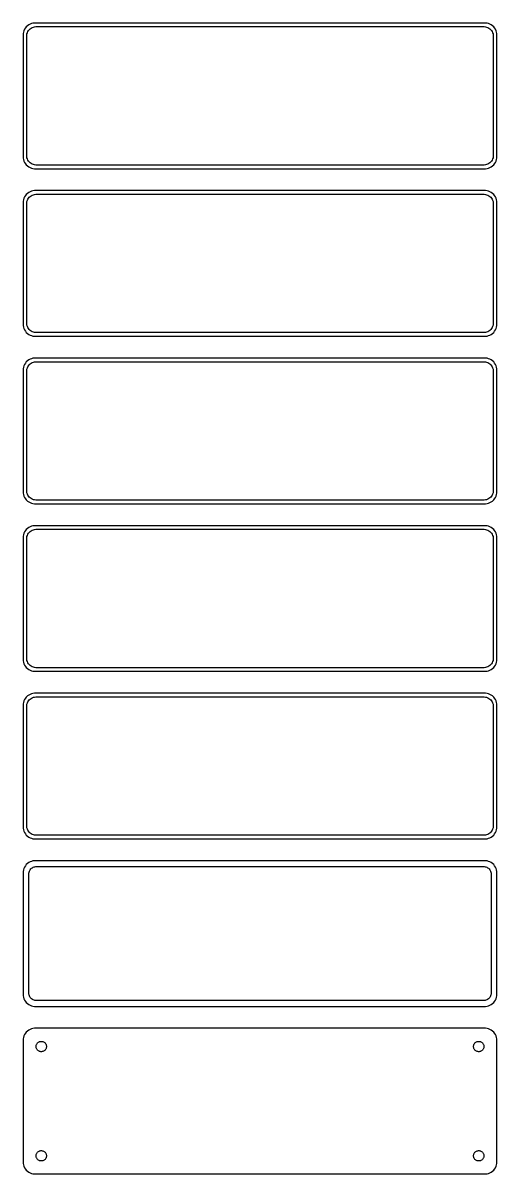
# Model space of a CAD drawing. Header units: metres. Extents: x -98 to 98, y 1005 to 2031.
# Drawn here: x -97.5 to 97.5, y 1005 to 1479 of the extents above; entities that cross this region are included whole.
import ezdxf

# ---------------------------------------------------------------- set-up
doc = ezdxf.new("R2010")
doc.units = ezdxf.units.M

msp = doc.modelspace()

# ---------------------------------------------------------------- linework, layer by layer
for p, q in [((-93.4369, 1478.91), (-94.0451, 1478.76)), ((-92.8139, 1478.99), (-93.4369, 1478.91)), ((92.8139, 1478.99), (-92.8139, 1478.99)), ((93.4369, 1478.91), (92.8139, 1478.99)), ((94.0451, 1478.76), (93.4369, 1478.91)), ((-97.4606, 1474.63), (-97.5, 1474)), ((-97.3429, 1475.24), (-97.4606, 1474.63)), ((-97.1489, 1475.84), (-97.3429, 1475.24)), ((-96.8815, 1476.41), (-97.1489, 1475.84)), ((-96.5451, 1476.94), (-96.8815, 1476.41)), ((-96.1448, 1477.42), (-96.5451, 1476.94)), ((-95.6871, 1477.85), (-96.1448, 1477.42)), ((-95.9685, 1474), (-95.8743, 1474.49)), ((-95.8743, 1474.49), (-95.7191, 1474.97)), ((-95.7191, 1474.97), (-95.5052, 1475.43)), ((-95.1791, 1478.22), (-95.6871, 1477.85)), ((-95.5052, 1475.43), (-95.2361, 1475.85)), ((-95.2361, 1475.85), (-94.9159, 1476.24)), ((-94.6289, 1478.52), (-95.1791, 1478.22)), ((-94.9159, 1476.24), (-94.5497, 1476.58)), ((-94.0451, 1478.76), (-94.6289, 1478.52)), ((-94.5497, 1476.58), (-94.1433, 1476.88)), ((-94.1433, 1476.88), (-93.7031, 1477.12)), ((-93.7031, 1477.12), (-93.2361, 1477.3)), ((-93.2361, 1477.3), (-92.7495, 1477.43)), ((-92.7495, 1477.43), (-92.2512, 1477.49)), ((-92.2512, 1477.49), (92.2512, 1477.49)), ((92.2512, 1477.49), (92.7495, 1477.43)), ((92.7495, 1477.43), (93.2361, 1477.3)), ((93.2361, 1477.3), (93.7031, 1477.12)), ((93.7031, 1477.12), (94.1433, 1476.88)), ((94.6289, 1478.52), (94.0451, 1478.76)), ((94.1433, 1476.88), (94.5497, 1476.58)), ((94.5497, 1476.58), (94.9159, 1476.24)), ((95.1791, 1478.22), (94.6289, 1478.52)), ((94.9159, 1476.24), (95.2361, 1475.85)), ((95.6871, 1477.85), (95.1791, 1478.22)), ((95.2361, 1475.85), (95.5052, 1475.43)), ((95.5052, 1475.43), (95.7191, 1474.97)), ((96.1448, 1477.42), (95.6871, 1477.85)), ((95.7191, 1474.97), (95.8743, 1474.49)), ((95.8743, 1474.49), (95.9685, 1474)), ((96.5451, 1476.94), (96.1448, 1477.42)), ((96.8815, 1476.41), (96.5451, 1476.94)), ((97.1489, 1475.84), (96.8815, 1476.41)), ((97.3429, 1475.24), (97.1489, 1475.84)), ((97.4606, 1474.63), (97.3429, 1475.24)), ((97.5, 1474), (97.4606, 1474.63)), ((-97.5, 1474), (-97.5, 1424)), ((-96, 1473.5), (-95.9685, 1474)), ((-96, 1424.5), (-96, 1473.5)), ((95.9685, 1474), (96, 1473.5)), ((96, 1473.5), (96, 1424.5)), ((97.5, 1424), (97.5, 1474)), ((-97.5, 1424), (-97.4606, 1423.37)), ((-97.4606, 1423.37), (-97.3429, 1422.76)), ((-97.3429, 1422.76), (-97.1489, 1422.16)), ((-97.1489, 1422.16), (-96.8815, 1421.59)), ((-95.9685, 1424), (-96, 1424.5)), ((-95.8743, 1423.51), (-95.9685, 1424)), ((-95.7191, 1423.03), (-95.8743, 1423.51)), ((-95.5052, 1422.57), (-95.7191, 1423.03)), ((-95.2361, 1422.15), (-95.5052, 1422.57)), ((-94.9159, 1421.76), (-95.2361, 1422.15)), ((95.2361, 1422.15), (94.9159, 1421.76)), ((95.5052, 1422.57), (95.2361, 1422.15)), ((95.7191, 1423.03), (95.5052, 1422.57)), ((95.8743, 1423.51), (95.7191, 1423.03)), ((95.9685, 1424), (95.8743, 1423.51)), ((96, 1424.5), (95.9685, 1424)), ((96.8815, 1421.59), (97.1489, 1422.16)), ((97.1489, 1422.16), (97.3429, 1422.76)), ((97.3429, 1422.76), (97.4606, 1423.37)), ((97.4606, 1423.37), (97.5, 1424)), ((-96.8815, 1421.59), (-96.5451, 1421.06)), ((-96.5451, 1421.06), (-96.1448, 1420.58)), ((-96.1448, 1420.58), (-95.6871, 1420.15)), ((-95.6871, 1420.15), (-95.1791, 1419.78)), ((-95.1791, 1419.78), (-94.6289, 1419.48)), ((-94.5497, 1421.42), (-94.9159, 1421.76)), ((-94.6289, 1419.48), (-94.0451, 1419.24)), ((-94.1433, 1421.12), (-94.5497, 1421.42)), ((-93.7031, 1420.88), (-94.1433, 1421.12)), ((-94.0451, 1419.24), (-93.4369, 1419.09)), ((-93.2361, 1420.7), (-93.7031, 1420.88)), ((-93.4369, 1419.09), (-92.8139, 1419.01)), ((-92.7495, 1420.57), (-93.2361, 1420.7)), ((-92.8139, 1419.01), (92.8139, 1419.01)), ((-92.2512, 1420.51), (-92.7495, 1420.57)), ((92.2512, 1420.51), (-92.2512, 1420.51)), ((92.7495, 1420.57), (92.2512, 1420.51)), ((93.2361, 1420.7), (92.7495, 1420.57)), ((92.8139, 1419.01), (93.4369, 1419.09)), ((93.7031, 1420.88), (93.2361, 1420.7)), ((93.4369, 1419.09), (94.0451, 1419.24)), ((94.1433, 1421.12), (93.7031, 1420.88)), ((94.0451, 1419.24), (94.6289, 1419.48)), ((94.5497, 1421.42), (94.1433, 1421.12)), ((94.9159, 1421.76), (94.5497, 1421.42)), ((94.6289, 1419.48), (95.1791, 1419.78)), ((95.1791, 1419.78), (95.6871, 1420.15)), ((95.6871, 1420.15), (96.1448, 1420.58)), ((96.1448, 1420.58), (96.5451, 1421.06)), ((96.5451, 1421.06), (96.8815, 1421.59)), ((-96.5451, 1407.94), (-96.8815, 1407.41)), ((-96.1448, 1408.42), (-96.5451, 1407.94)), ((-95.6871, 1408.85), (-96.1448, 1408.42)), ((-95.1791, 1409.22), (-95.6871, 1408.85)), ((-94.6289, 1409.52), (-95.1791, 1409.22)), ((-94.0451, 1409.76), (-94.6289, 1409.52)), ((-94.5497, 1407.58), (-94.1433, 1407.88)), ((-94.1433, 1407.88), (-93.7031, 1408.12)), ((-93.4369, 1409.91), (-94.0451, 1409.76)), ((-93.7031, 1408.12), (-93.2361, 1408.3)), ((-92.8139, 1409.99), (-93.4369, 1409.91)), ((-93.2361, 1408.3), (-92.7495, 1408.43)), ((92.8139, 1409.99), (-92.8139, 1409.99)), ((-92.7495, 1408.43), (-92.2512, 1408.49)), ((-92.2512, 1408.49), (92.2512, 1408.49)), ((92.2512, 1408.49), (92.7495, 1408.43)), ((92.7495, 1408.43), (93.2361, 1408.3)), ((93.4369, 1409.91), (92.8139, 1409.99)), ((93.2361, 1408.3), (93.7031, 1408.12)), ((94.0451, 1409.76), (93.4369, 1409.91)), ((93.7031, 1408.12), (94.1433, 1407.88)), ((94.6289, 1409.52), (94.0451, 1409.76)), ((94.1433, 1407.88), (94.5497, 1407.58)), ((95.1791, 1409.22), (94.6289, 1409.52)), ((95.6871, 1408.85), (95.1791, 1409.22)), ((96.1448, 1408.42), (95.6871, 1408.85)), ((96.5451, 1407.94), (96.1448, 1408.42)), ((96.8815, 1407.41), (96.5451, 1407.94)), ((-97.4606, 1405.63), (-97.5, 1405)), ((-97.5, 1405), (-97.5, 1355)), ((-97.3429, 1406.24), (-97.4606, 1405.63)), ((-97.1489, 1406.84), (-97.3429, 1406.24)), ((-96.8815, 1407.41), (-97.1489, 1406.84)), ((-96, 1404.5), (-95.9685, 1405)), ((-96, 1355.5), (-96, 1404.5)), ((-95.9685, 1405), (-95.8743, 1405.49)), ((-95.8743, 1405.49), (-95.7191, 1405.97)), ((-95.7191, 1405.97), (-95.5052, 1406.43)), ((-95.5052, 1406.43), (-95.2361, 1406.85)), ((-95.2361, 1406.85), (-94.9159, 1407.24)), ((-94.9159, 1407.24), (-94.5497, 1407.58)), ((94.5497, 1407.58), (94.9159, 1407.24)), ((94.9159, 1407.24), (95.2361, 1406.85)), ((95.2361, 1406.85), (95.5052, 1406.43)), ((95.5052, 1406.43), (95.7191, 1405.97)), ((95.7191, 1405.97), (95.8743, 1405.49)), ((95.8743, 1405.49), (95.9685, 1405)), ((95.9685, 1405), (96, 1404.5)), ((96, 1404.5), (96, 1355.5)), ((97.1489, 1406.84), (96.8815, 1407.41)), ((97.3429, 1406.24), (97.1489, 1406.84)), ((97.4606, 1405.63), (97.3429, 1406.24)), ((97.5, 1405), (97.4606, 1405.63)), ((97.5, 1355), (97.5, 1405)), ((-97.5, 1355), (-97.4606, 1354.37)), ((-97.4606, 1354.37), (-97.3429, 1353.76)), ((-97.3429, 1353.76), (-97.1489, 1353.16)), ((-97.1489, 1353.16), (-96.8815, 1352.59)), ((-96.8815, 1352.59), (-96.5451, 1352.06)), ((-96.5451, 1352.06), (-96.1448, 1351.58)), ((-96.1448, 1351.58), (-95.6871, 1351.15)), ((-95.9685, 1355), (-96, 1355.5)), ((-95.8743, 1354.51), (-95.9685, 1355)), ((-95.7191, 1354.03), (-95.8743, 1354.51)), ((-95.5052, 1353.57), (-95.7191, 1354.03)), ((-95.6871, 1351.15), (-95.1791, 1350.78)), ((-95.2361, 1353.15), (-95.5052, 1353.57)), ((-94.9159, 1352.76), (-95.2361, 1353.15)), ((-94.5497, 1352.42), (-94.9159, 1352.76)), ((-94.1433, 1352.12), (-94.5497, 1352.42)), ((-93.7031, 1351.88), (-94.1433, 1352.12)), ((-93.2361, 1351.7), (-93.7031, 1351.88)), ((-92.7495, 1351.57), (-93.2361, 1351.7)), ((-92.2512, 1351.51), (-92.7495, 1351.57)), ((92.2512, 1351.51), (-92.2512, 1351.51)), ((92.7495, 1351.57), (92.2512, 1351.51)), ((93.2361, 1351.7), (92.7495, 1351.57)), ((93.7031, 1351.88), (93.2361, 1351.7)), ((94.1433, 1352.12), (93.7031, 1351.88)), ((94.5497, 1352.42), (94.1433, 1352.12)), ((94.9159, 1352.76), (94.5497, 1352.42)), ((95.2361, 1353.15), (94.9159, 1352.76)), ((95.1791, 1350.78), (95.6871, 1351.15)), ((95.5052, 1353.57), (95.2361, 1353.15)), ((95.7191, 1354.03), (95.5052, 1353.57)), ((95.6871, 1351.15), (96.1448, 1351.58)), ((95.8743, 1354.51), (95.7191, 1354.03)), ((95.9685, 1355), (95.8743, 1354.51)), ((96, 1355.5), (95.9685, 1355)), ((96.1448, 1351.58), (96.5451, 1352.06)), ((96.5451, 1352.06), (96.8815, 1352.59)), ((96.8815, 1352.59), (97.1489, 1353.16)), ((97.1489, 1353.16), (97.3429, 1353.76)), ((97.3429, 1353.76), (97.4606, 1354.37)), ((97.4606, 1354.37), (97.5, 1355)), ((-95.1791, 1350.78), (-94.6289, 1350.48)), ((-94.6289, 1350.48), (-94.0451, 1350.24)), ((-94.0451, 1350.24), (-93.4369, 1350.09)), ((-93.4369, 1350.09), (-92.8139, 1350.01)), ((-92.8139, 1350.01), (92.8139, 1350.01)), ((92.8139, 1350.01), (93.4369, 1350.09)), ((93.4369, 1350.09), (94.0451, 1350.24)), ((94.0451, 1350.24), (94.6289, 1350.48)), ((94.6289, 1350.48), (95.1791, 1350.78)), ((-97.4606, 1336.63), (-97.5, 1336)), ((-97.3429, 1337.24), (-97.4606, 1336.63)), ((-97.1489, 1337.84), (-97.3429, 1337.24)), ((-96.8815, 1338.41), (-97.1489, 1337.84)), ((-96.5451, 1338.94), (-96.8815, 1338.41)), ((-96.1448, 1339.42), (-96.5451, 1338.94)), ((-95.6871, 1339.85), (-96.1448, 1339.42)), ((-95.8743, 1336.49), (-95.7191, 1336.97)), ((-95.7191, 1336.97), (-95.5052, 1337.43)), ((-95.1791, 1340.22), (-95.6871, 1339.85)), ((-95.5052, 1337.43), (-95.2361, 1337.85)), ((-95.2361, 1337.85), (-94.9159, 1338.24)), ((-94.6289, 1340.52), (-95.1791, 1340.22)), ((-94.9159, 1338.24), (-94.5497, 1338.58)), ((-94.0451, 1340.76), (-94.6289, 1340.52)), ((-94.5497, 1338.58), (-94.1433, 1338.88)), ((-94.1433, 1338.88), (-93.7031, 1339.12)), ((-93.4369, 1340.91), (-94.0451, 1340.76)), ((-93.7031, 1339.12), (-93.2361, 1339.3)), ((-92.8139, 1340.99), (-93.4369, 1340.91)), ((-93.2361, 1339.3), (-92.7495, 1339.43)), ((92.8139, 1340.99), (-92.8139, 1340.99)), ((-92.7495, 1339.43), (-92.2512, 1339.49)), ((-92.2512, 1339.49), (92.2512, 1339.49)), ((92.2512, 1339.49), (92.7495, 1339.43)), ((92.7495, 1339.43), (93.2361, 1339.3)), ((93.4369, 1340.91), (92.8139, 1340.99)), ((93.2361, 1339.3), (93.7031, 1339.12)), ((94.0451, 1340.76), (93.4369, 1340.91)), ((93.7031, 1339.12), (94.1433, 1338.88)), ((94.6289, 1340.52), (94.0451, 1340.76)), ((94.1433, 1338.88), (94.5497, 1338.58)), ((94.5497, 1338.58), (94.9159, 1338.24)), ((95.1791, 1340.22), (94.6289, 1340.52)), ((94.9159, 1338.24), (95.2361, 1337.85)), ((95.6871, 1339.85), (95.1791, 1340.22)), ((95.2361, 1337.85), (95.5052, 1337.43)), ((95.5052, 1337.43), (95.7191, 1336.97)), ((96.1448, 1339.42), (95.6871, 1339.85)), ((95.7191, 1336.97), (95.8743, 1336.49)), ((96.5451, 1338.94), (96.1448, 1339.42)), ((96.8815, 1338.41), (96.5451, 1338.94)), ((97.1489, 1337.84), (96.8815, 1338.41)), ((97.3429, 1337.24), (97.1489, 1337.84)), ((97.4606, 1336.63), (97.3429, 1337.24)), ((97.5, 1336), (97.4606, 1336.63)), ((-97.5, 1336), (-97.5, 1286)), ((-96, 1335.5), (-95.9685, 1336)), ((-96, 1286.5), (-96, 1335.5)), ((-95.9685, 1336), (-95.8743, 1336.49)), ((95.8743, 1336.49), (95.9685, 1336)), ((95.9685, 1336), (96, 1335.5)), ((96, 1335.5), (96, 1286.5)), ((97.5, 1286), (97.5, 1336)), ((-97.5, 1286), (-97.4606, 1285.37)), ((-97.4606, 1285.37), (-97.3429, 1284.76)), ((-97.3429, 1284.76), (-97.1489, 1284.16)), ((-95.9685, 1286), (-96, 1286.5)), ((-95.8743, 1285.51), (-95.9685, 1286)), ((-95.7191, 1285.03), (-95.8743, 1285.51)), ((-95.5052, 1284.57), (-95.7191, 1285.03)), ((-95.2361, 1284.15), (-95.5052, 1284.57)), ((95.5052, 1284.57), (95.2361, 1284.15)), ((95.7191, 1285.03), (95.5052, 1284.57)), ((95.8743, 1285.51), (95.7191, 1285.03)), ((95.9685, 1286), (95.8743, 1285.51)), ((96, 1286.5), (95.9685, 1286)), ((97.1489, 1284.16), (97.3429, 1284.76)), ((97.3429, 1284.76), (97.4606, 1285.37)), ((97.4606, 1285.37), (97.5, 1286)), ((-97.1489, 1284.16), (-96.8815, 1283.59)), ((-96.8815, 1283.59), (-96.5451, 1283.06)), ((-96.5451, 1283.06), (-96.1448, 1282.58)), ((-96.1448, 1282.58), (-95.6871, 1282.15)), ((-95.6871, 1282.15), (-95.1791, 1281.78)), ((-94.9159, 1283.76), (-95.2361, 1284.15)), ((-95.1791, 1281.78), (-94.6289, 1281.48)), ((-94.5497, 1283.42), (-94.9159, 1283.76)), ((-94.6289, 1281.48), (-94.0451, 1281.24)), ((-94.1433, 1283.12), (-94.5497, 1283.42)), ((-93.7031, 1282.88), (-94.1433, 1283.12)), ((-94.0451, 1281.24), (-93.4369, 1281.09)), ((-93.2361, 1282.7), (-93.7031, 1282.88)), ((-93.4369, 1281.09), (-92.8139, 1281.01)), ((-92.7495, 1282.57), (-93.2361, 1282.7)), ((-92.8139, 1281.01), (92.8139, 1281.01)), ((-92.2512, 1282.51), (-92.7495, 1282.57)), ((92.2512, 1282.51), (-92.2512, 1282.51)), ((92.7495, 1282.57), (92.2512, 1282.51)), ((93.2361, 1282.7), (92.7495, 1282.57)), ((92.8139, 1281.01), (93.4369, 1281.09)), ((93.7031, 1282.88), (93.2361, 1282.7)), ((93.4369, 1281.09), (94.0451, 1281.24)), ((94.1433, 1283.12), (93.7031, 1282.88)), ((94.0451, 1281.24), (94.6289, 1281.48)), ((94.5497, 1283.42), (94.1433, 1283.12)), ((94.9159, 1283.76), (94.5497, 1283.42)), ((94.6289, 1281.48), (95.1791, 1281.78)), ((95.2361, 1284.15), (94.9159, 1283.76)), ((95.1791, 1281.78), (95.6871, 1282.15)), ((95.6871, 1282.15), (96.1448, 1282.58)), ((96.1448, 1282.58), (96.5451, 1283.06)), ((96.5451, 1283.06), (96.8815, 1283.59)), ((96.8815, 1283.59), (97.1489, 1284.16)), ((-96.1448, 1270.42), (-96.5451, 1269.94)), ((-95.6871, 1270.85), (-96.1448, 1270.42)), ((-95.1791, 1271.22), (-95.6871, 1270.85)), ((-94.6289, 1271.52), (-95.1791, 1271.22)), ((-94.0451, 1271.76), (-94.6289, 1271.52)), ((-93.4369, 1271.91), (-94.0451, 1271.76)), ((-93.7031, 1270.12), (-93.2361, 1270.3)), ((-92.8139, 1271.99), (-93.4369, 1271.91)), ((-93.2361, 1270.3), (-92.7495, 1270.43)), ((92.8139, 1271.99), (-92.8139, 1271.99)), ((-92.7495, 1270.43), (-92.2512, 1270.49)), ((-92.2512, 1270.49), (92.2512, 1270.49)), ((92.2512, 1270.49), (92.7495, 1270.43)), ((92.7495, 1270.43), (93.2361, 1270.3)), ((93.4369, 1271.91), (92.8139, 1271.99)), ((93.2361, 1270.3), (93.7031, 1270.12)), ((94.0451, 1271.76), (93.4369, 1271.91)), ((94.6289, 1271.52), (94.0451, 1271.76)), ((95.1791, 1271.22), (94.6289, 1271.52)), ((95.6871, 1270.85), (95.1791, 1271.22)), ((96.1448, 1270.42), (95.6871, 1270.85)), ((96.5451, 1269.94), (96.1448, 1270.42)), ((-97.4606, 1267.63), (-97.5, 1267)), ((-97.5, 1267), (-97.5, 1217)), ((-97.3429, 1268.24), (-97.4606, 1267.63)), ((-97.1489, 1268.84), (-97.3429, 1268.24)), ((-96.8815, 1269.41), (-97.1489, 1268.84)), ((-96.5451, 1269.94), (-96.8815, 1269.41)), ((-96, 1266.5), (-95.9685, 1267)), ((-96, 1217.5), (-96, 1266.5)), ((-95.9685, 1267), (-95.8743, 1267.49)), ((-95.8743, 1267.49), (-95.7191, 1267.97)), ((-95.7191, 1267.97), (-95.5052, 1268.43)), ((-95.5052, 1268.43), (-95.2361, 1268.85)), ((-95.2361, 1268.85), (-94.9159, 1269.24)), ((-94.9159, 1269.24), (-94.5497, 1269.58)), ((-94.5497, 1269.58), (-94.1433, 1269.88)), ((-94.1433, 1269.88), (-93.7031, 1270.12)), ((93.7031, 1270.12), (94.1433, 1269.88)), ((94.1433, 1269.88), (94.5497, 1269.58)), ((94.5497, 1269.58), (94.9159, 1269.24)), ((94.9159, 1269.24), (95.2361, 1268.85)), ((95.2361, 1268.85), (95.5052, 1268.43)), ((95.5052, 1268.43), (95.7191, 1267.97)), ((95.7191, 1267.97), (95.8743, 1267.49)), ((95.8743, 1267.49), (95.9685, 1267)), ((95.9685, 1267), (96, 1266.5)), ((96, 1266.5), (96, 1217.5)), ((96.8815, 1269.41), (96.5451, 1269.94)), ((97.1489, 1268.84), (96.8815, 1269.41)), ((97.3429, 1268.24), (97.1489, 1268.84)), ((97.4606, 1267.63), (97.3429, 1268.24)), ((97.5, 1267), (97.4606, 1267.63)), ((97.5, 1217), (97.5, 1267)), ((-97.5, 1217), (-97.4606, 1216.37)), ((-97.4606, 1216.37), (-97.3429, 1215.76)), ((-97.3429, 1215.76), (-97.1489, 1215.16)), ((-97.1489, 1215.16), (-96.8815, 1214.59)), ((-96.8815, 1214.59), (-96.5451, 1214.06)), ((-96.5451, 1214.06), (-96.1448, 1213.58)), ((-96.1448, 1213.58), (-95.6871, 1213.15)), ((-95.9685, 1217), (-96, 1217.5)), ((-95.8743, 1216.51), (-95.9685, 1217)), ((-95.7191, 1216.03), (-95.8743, 1216.51)), ((-95.5052, 1215.57), (-95.7191, 1216.03)), ((-95.2361, 1215.15), (-95.5052, 1215.57)), ((-94.9159, 1214.76), (-95.2361, 1215.15)), ((-94.5497, 1214.42), (-94.9159, 1214.76)), ((-94.1433, 1214.12), (-94.5497, 1214.42)), ((-93.7031, 1213.88), (-94.1433, 1214.12)), ((-93.2361, 1213.7), (-93.7031, 1213.88)), ((-92.7495, 1213.57), (-93.2361, 1213.7)), ((-92.2512, 1213.51), (-92.7495, 1213.57)), ((92.2512, 1213.51), (-92.2512, 1213.51)), ((92.7495, 1213.57), (92.2512, 1213.51)), ((93.2361, 1213.7), (92.7495, 1213.57)), ((93.7031, 1213.88), (93.2361, 1213.7)), ((94.1433, 1214.12), (93.7031, 1213.88)), ((94.5497, 1214.42), (94.1433, 1214.12)), ((94.9159, 1214.76), (94.5497, 1214.42)), ((95.2361, 1215.15), (94.9159, 1214.76)), ((95.5052, 1215.57), (95.2361, 1215.15)), ((95.7191, 1216.03), (95.5052, 1215.57)), ((95.6871, 1213.15), (96.1448, 1213.58)), ((95.8743, 1216.51), (95.7191, 1216.03)), ((95.9685, 1217), (95.8743, 1216.51)), ((96, 1217.5), (95.9685, 1217)), ((96.1448, 1213.58), (96.5451, 1214.06)), ((96.5451, 1214.06), (96.8815, 1214.59)), ((96.8815, 1214.59), (97.1489, 1215.16)), ((97.1489, 1215.16), (97.3429, 1215.76)), ((97.3429, 1215.76), (97.4606, 1216.37)), ((97.4606, 1216.37), (97.5, 1217)), ((-95.6871, 1213.15), (-95.1791, 1212.78)), ((-95.1791, 1212.78), (-94.6289, 1212.48)), ((-94.6289, 1212.48), (-94.0451, 1212.24)), ((-94.0451, 1212.24), (-93.4369, 1212.09)), ((-93.4369, 1212.09), (-92.8139, 1212.01)), ((-92.8139, 1212.01), (92.8139, 1212.01)), ((92.8139, 1212.01), (93.4369, 1212.09)), ((93.4369, 1212.09), (94.0451, 1212.24)), ((94.0451, 1212.24), (94.6289, 1212.48)), ((94.6289, 1212.48), (95.1791, 1212.78)), ((95.1791, 1212.78), (95.6871, 1213.15)), ((-97.3429, 1199.24), (-97.4606, 1198.63)), ((-97.1489, 1199.84), (-97.3429, 1199.24)), ((-96.8815, 1200.41), (-97.1489, 1199.84)), ((-96.5451, 1200.94), (-96.8815, 1200.41)), ((-96.1448, 1201.42), (-96.5451, 1200.94)), ((-95.6871, 1201.85), (-96.1448, 1201.42)), ((-95.7191, 1198.97), (-95.5052, 1199.43)), ((-95.1791, 1202.22), (-95.6871, 1201.85)), ((-95.5052, 1199.43), (-95.2361, 1199.85)), ((-95.2361, 1199.85), (-94.9159, 1200.24)), ((-94.6289, 1202.52), (-95.1791, 1202.22)), ((-94.9159, 1200.24), (-94.5497, 1200.58)), ((-94.0451, 1202.76), (-94.6289, 1202.52)), ((-94.5497, 1200.58), (-94.1433, 1200.88)), ((-94.1433, 1200.88), (-93.7031, 1201.12)), ((-93.4369, 1202.91), (-94.0451, 1202.76)), ((-93.7031, 1201.12), (-93.2361, 1201.3)), ((-92.8139, 1202.99), (-93.4369, 1202.91)), ((-93.2361, 1201.3), (-92.7495, 1201.43)), ((92.8139, 1202.99), (-92.8139, 1202.99)), ((-92.7495, 1201.43), (-92.2512, 1201.49)), ((-92.2512, 1201.49), (92.2512, 1201.49)), ((92.2512, 1201.49), (92.7495, 1201.43)), ((92.7495, 1201.43), (93.2361, 1201.3)), ((93.4369, 1202.91), (92.8139, 1202.99)), ((93.2361, 1201.3), (93.7031, 1201.12)), ((94.0451, 1202.76), (93.4369, 1202.91)), ((93.7031, 1201.12), (94.1433, 1200.88)), ((94.6289, 1202.52), (94.0451, 1202.76)), ((94.1433, 1200.88), (94.5497, 1200.58)), ((94.5497, 1200.58), (94.9159, 1200.24)), ((95.1791, 1202.22), (94.6289, 1202.52)), ((94.9159, 1200.24), (95.2361, 1199.85)), ((95.6871, 1201.85), (95.1791, 1202.22)), ((95.2361, 1199.85), (95.5052, 1199.43)), ((95.5052, 1199.43), (95.7191, 1198.97)), ((96.1448, 1201.42), (95.6871, 1201.85)), ((96.5451, 1200.94), (96.1448, 1201.42)), ((96.8815, 1200.41), (96.5451, 1200.94)), ((97.1489, 1199.84), (96.8815, 1200.41)), ((97.3429, 1199.24), (97.1489, 1199.84)), ((97.4606, 1198.63), (97.3429, 1199.24)), ((-97.4606, 1198.63), (-97.5, 1198)), ((-97.5, 1198), (-97.5, 1148)), ((-96, 1197.5), (-95.9685, 1198)), ((-96, 1148.5), (-96, 1197.5)), ((-95.9685, 1198), (-95.8743, 1198.49)), ((-95.8743, 1198.49), (-95.7191, 1198.97)), ((95.7191, 1198.97), (95.8743, 1198.49)), ((95.8743, 1198.49), (95.9685, 1198)), ((95.9685, 1198), (96, 1197.5)), ((96, 1197.5), (96, 1148.5)), ((97.5, 1198), (97.4606, 1198.63)), ((97.5, 1148), (97.5, 1198)), ((-97.5, 1148), (-97.4606, 1147.37)), ((-97.4606, 1147.37), (-97.3429, 1146.76)), ((-95.9685, 1148), (-96, 1148.5)), ((-95.8743, 1147.51), (-95.9685, 1148)), ((-95.7191, 1147.03), (-95.8743, 1147.51)), ((95.8743, 1147.51), (95.7191, 1147.03)), ((95.9685, 1148), (95.8743, 1147.51)), ((96, 1148.5), (95.9685, 1148)), ((97.3429, 1146.76), (97.4606, 1147.37)), ((97.4606, 1147.37), (97.5, 1148)), ((-97.3429, 1146.76), (-97.1489, 1146.16)), ((-97.1489, 1146.16), (-96.8815, 1145.59)), ((-96.8815, 1145.59), (-96.5451, 1145.06)), ((-96.5451, 1145.06), (-96.1448, 1144.58)), ((-96.1448, 1144.58), (-95.6871, 1144.15)), ((-95.5052, 1146.57), (-95.7191, 1147.03)), ((-95.6871, 1144.15), (-95.1791, 1143.78)), ((-95.2361, 1146.15), (-95.5052, 1146.57)), ((-94.9159, 1145.76), (-95.2361, 1146.15)), ((-95.1791, 1143.78), (-94.6289, 1143.48)), ((-94.5497, 1145.42), (-94.9159, 1145.76)), ((-94.6289, 1143.48), (-94.0451, 1143.24)), ((-94.1433, 1145.12), (-94.5497, 1145.42)), ((-93.7031, 1144.88), (-94.1433, 1145.12)), ((-94.0451, 1143.24), (-93.4369, 1143.09)), ((-93.2361, 1144.7), (-93.7031, 1144.88)), ((-93.4369, 1143.09), (-92.8139, 1143.01)), ((-92.7495, 1144.57), (-93.2361, 1144.7)), ((-92.8139, 1143.01), (92.8139, 1143.01)), ((-92.2512, 1144.51), (-92.7495, 1144.57)), ((92.2512, 1144.51), (-92.2512, 1144.51)), ((92.7495, 1144.57), (92.2512, 1144.51)), ((93.2361, 1144.7), (92.7495, 1144.57)), ((92.8139, 1143.01), (93.4369, 1143.09)), ((93.7031, 1144.88), (93.2361, 1144.7)), ((93.4369, 1143.09), (94.0451, 1143.24)), ((94.1433, 1145.12), (93.7031, 1144.88)), ((94.0451, 1143.24), (94.6289, 1143.48)), ((94.5497, 1145.42), (94.1433, 1145.12)), ((94.9159, 1145.76), (94.5497, 1145.42)), ((94.6289, 1143.48), (95.1791, 1143.78)), ((95.2361, 1146.15), (94.9159, 1145.76)), ((95.1791, 1143.78), (95.6871, 1144.15)), ((95.5052, 1146.57), (95.2361, 1146.15)), ((95.7191, 1147.03), (95.5052, 1146.57)), ((95.6871, 1144.15), (96.1448, 1144.58)), ((96.1448, 1144.58), (96.5451, 1145.06)), ((96.5451, 1145.06), (96.8815, 1145.59)), ((96.8815, 1145.59), (97.1489, 1146.16)), ((97.1489, 1146.16), (97.3429, 1146.76)), ((-95.6871, 1132.85), (-96.1448, 1132.42)), ((-95.1791, 1133.22), (-95.6871, 1132.85)), ((-94.6289, 1133.52), (-95.1791, 1133.22)), ((-94.0451, 1133.76), (-94.6289, 1133.52)), ((-93.4369, 1133.91), (-94.0451, 1133.76)), ((-92.8139, 1133.99), (-93.4369, 1133.91)), ((92.8139, 1133.99), (-92.8139, 1133.99)), ((93.4369, 1133.91), (92.8139, 1133.99)), ((94.0451, 1133.76), (93.4369, 1133.91)), ((94.6289, 1133.52), (94.0451, 1133.76)), ((95.1791, 1133.22), (94.6289, 1133.52)), ((95.6871, 1132.85), (95.1791, 1133.22)), ((96.1448, 1132.42), (95.6871, 1132.85)), ((-97.4606, 1129.63), (-97.5, 1129)), ((-97.5, 1129), (-97.5, 1079)), ((-97.3429, 1130.24), (-97.4606, 1129.63)), ((-97.1489, 1130.84), (-97.3429, 1130.24)), ((-96.8815, 1131.41), (-97.1489, 1130.84)), ((-96.5451, 1131.94), (-96.8815, 1131.41)), ((-96.1448, 1132.42), (-96.5451, 1131.94)), ((-95.1129, 1128.5), (-95.0884, 1128.89)), ((-95.1129, 1079.5), (-95.1129, 1128.5)), ((-95.0884, 1128.89), (-95.0151, 1129.27)), ((-95.0151, 1129.27), (-94.8943, 1129.65)), ((-94.8943, 1129.65), (-94.7279, 1130)), ((-94.7279, 1130), (-94.5184, 1130.33)), ((-94.5184, 1130.33), (-94.2692, 1130.63)), ((-94.2692, 1130.63), (-93.9843, 1130.9)), ((-93.9843, 1130.9), (-93.668, 1131.13)), ((-93.668, 1131.13), (-93.3254, 1131.32)), ((-93.3254, 1131.32), (-92.9619, 1131.46)), ((-92.9619, 1131.46), (-92.5833, 1131.56)), ((-92.5833, 1131.56), (-92.1955, 1131.61)), ((-92.1955, 1131.61), (92.1955, 1131.61)), ((92.1955, 1131.61), (92.5833, 1131.56)), ((92.5833, 1131.56), (92.9619, 1131.46)), ((92.9619, 1131.46), (93.3254, 1131.32)), ((93.3254, 1131.32), (93.668, 1131.13)), ((93.668, 1131.13), (93.9843, 1130.9)), ((93.9843, 1130.9), (94.2692, 1130.63)), ((94.2692, 1130.63), (94.5184, 1130.33)), ((94.5184, 1130.33), (94.7279, 1130)), ((94.7279, 1130), (94.8943, 1129.65)), ((94.8943, 1129.65), (95.0151, 1129.27)), ((95.0151, 1129.27), (95.0884, 1128.89)), ((95.0884, 1128.89), (95.1129, 1128.5)), ((95.1129, 1128.5), (95.1129, 1079.5)), ((96.5451, 1131.94), (96.1448, 1132.42)), ((96.8815, 1131.41), (96.5451, 1131.94)), ((97.1489, 1130.84), (96.8815, 1131.41)), ((97.3429, 1130.24), (97.1489, 1130.84)), ((97.4606, 1129.63), (97.3429, 1130.24)), ((97.5, 1129), (97.4606, 1129.63)), ((97.5, 1079), (97.5, 1129)), ((-97.5, 1079), (-97.4606, 1078.37)), ((-97.4606, 1078.37), (-97.3429, 1077.76)), ((-97.3429, 1077.76), (-97.1489, 1077.16)), ((-97.1489, 1077.16), (-96.8815, 1076.59)), ((-96.8815, 1076.59), (-96.5451, 1076.06)), ((-96.5451, 1076.06), (-96.1448, 1075.58)), ((-95.0884, 1079.11), (-95.1129, 1079.5)), ((-95.0151, 1078.73), (-95.0884, 1079.11)), ((-94.8943, 1078.35), (-95.0151, 1078.73)), ((-94.7279, 1078), (-94.8943, 1078.35)), ((-94.5184, 1077.67), (-94.7279, 1078)), ((-94.2692, 1077.37), (-94.5184, 1077.67)), ((-93.9843, 1077.1), (-94.2692, 1077.37)), ((-93.668, 1076.87), (-93.9843, 1077.1)), ((-93.3254, 1076.68), (-93.668, 1076.87)), ((-92.9619, 1076.54), (-93.3254, 1076.68)), ((-92.5833, 1076.44), (-92.9619, 1076.54)), ((-92.1955, 1076.39), (-92.5833, 1076.44)), ((92.1955, 1076.39), (-92.1955, 1076.39)), ((92.5833, 1076.44), (92.1955, 1076.39)), ((92.9619, 1076.54), (92.5833, 1076.44)), ((93.3254, 1076.68), (92.9619, 1076.54)), ((93.668, 1076.87), (93.3254, 1076.68)), ((93.9843, 1077.1), (93.668, 1076.87)), ((94.2692, 1077.37), (93.9843, 1077.1)), ((94.5184, 1077.67), (94.2692, 1077.37)), ((94.7279, 1078), (94.5184, 1077.67)), ((94.8943, 1078.35), (94.7279, 1078)), ((95.0151, 1078.73), (94.8943, 1078.35)), ((95.0884, 1079.11), (95.0151, 1078.73)), ((95.1129, 1079.5), (95.0884, 1079.11)), ((96.1448, 1075.58), (96.5451, 1076.06)), ((96.5451, 1076.06), (96.8815, 1076.59)), ((96.8815, 1076.59), (97.1489, 1077.16)), ((97.1489, 1077.16), (97.3429, 1077.76)), ((97.3429, 1077.76), (97.4606, 1078.37)), ((97.4606, 1078.37), (97.5, 1079)), ((-96.1448, 1075.58), (-95.6871, 1075.15)), ((-95.6871, 1075.15), (-95.1791, 1074.78)), ((-95.1791, 1074.78), (-94.6289, 1074.48)), ((-94.6289, 1074.48), (-94.0451, 1074.24)), ((-94.0451, 1074.24), (-93.4369, 1074.09)), ((-93.4369, 1074.09), (-92.8139, 1074.01)), ((-92.8139, 1074.01), (92.8139, 1074.01)), ((92.8139, 1074.01), (93.4369, 1074.09)), ((93.4369, 1074.09), (94.0451, 1074.24)), ((94.0451, 1074.24), (94.6289, 1074.48)), ((94.6289, 1074.48), (95.1791, 1074.78)), ((95.1791, 1074.78), (95.6871, 1075.15)), ((95.6871, 1075.15), (96.1448, 1075.58)), ((-97.1489, 1061.84), (-97.3429, 1061.24)), ((-96.8815, 1062.41), (-97.1489, 1061.84)), ((-96.5451, 1062.94), (-96.8815, 1062.41)), ((-96.1448, 1063.42), (-96.5451, 1062.94)), ((-95.6871, 1063.85), (-96.1448, 1063.42)), ((-95.1791, 1064.22), (-95.6871, 1063.85)), ((-94.6289, 1064.52), (-95.1791, 1064.22)), ((-94.0451, 1064.76), (-94.6289, 1064.52)), ((-93.4369, 1064.91), (-94.0451, 1064.76)), ((-92.8139, 1064.99), (-93.4369, 1064.91)), ((92.8139, 1064.99), (-92.8139, 1064.99)), ((93.4369, 1064.91), (92.8139, 1064.99)), ((94.0451, 1064.76), (93.4369, 1064.91)), ((94.6289, 1064.52), (94.0451, 1064.76)), ((95.1791, 1064.22), (94.6289, 1064.52)), ((95.6871, 1063.85), (95.1791, 1064.22)), ((96.1448, 1063.42), (95.6871, 1063.85)), ((96.5451, 1062.94), (96.1448, 1063.42)), ((96.8815, 1062.41), (96.5451, 1062.94)), ((97.1489, 1061.84), (96.8815, 1062.41)), ((97.3429, 1061.24), (97.1489, 1061.84)), ((-97.4606, 1060.63), (-97.5, 1060)), ((-97.5, 1060), (-97.5, 1010)), ((-97.3429, 1061.24), (-97.4606, 1060.63)), ((-92.1353, 1057.5), (-92.1185, 1057.77)), ((-92.1185, 1057.23), (-92.1353, 1057.5)), ((-92.1185, 1057.77), (-92.0682, 1058.03)), ((-92.0682, 1056.97), (-92.1185, 1057.23)), ((-92.0682, 1058.03), (-91.9853, 1058.29)), ((-91.9853, 1058.29), (-91.8712, 1058.53)), ((-91.8712, 1058.53), (-91.7275, 1058.76)), ((-91.7275, 1058.76), (-91.5566, 1058.96)), ((-91.5566, 1058.96), (-91.3611, 1059.15)), ((-91.3611, 1059.15), (-91.1441, 1059.3)), ((-91.1441, 1059.3), (-90.9092, 1059.43)), ((-90.9092, 1059.43), (-90.6598, 1059.53)), ((-90.6598, 1059.53), (-90.4001, 1059.6)), ((-90.4001, 1059.6), (-90.1341, 1059.63)), ((-90.1341, 1059.63), (-89.8659, 1059.63)), ((-89.8659, 1059.63), (-89.5999, 1059.6)), ((-89.5999, 1059.6), (-89.3401, 1059.53)), ((-89.3401, 1059.53), (-89.0908, 1059.43)), ((-89.0908, 1059.43), (-88.8559, 1059.3)), ((-88.8559, 1059.3), (-88.6389, 1059.15)), ((-88.6389, 1059.15), (-88.4434, 1058.96)), ((-88.4434, 1058.96), (-88.2725, 1058.76)), ((-88.2725, 1058.76), (-88.1288, 1058.53)), ((-88.1288, 1058.53), (-88.0146, 1058.29)), ((-88.0146, 1058.29), (-87.9318, 1058.03)), ((-87.9318, 1058.03), (-87.8815, 1057.77)), ((-87.8815, 1057.23), (-87.9318, 1056.97)), ((-87.8815, 1057.77), (-87.8647, 1057.5)), ((-87.8647, 1057.5), (-87.8815, 1057.23)), ((87.8647, 1057.5), (87.8815, 1057.77)), ((87.8815, 1057.23), (87.8647, 1057.5)), ((87.8815, 1057.77), (87.9318, 1058.03)), ((87.9318, 1056.97), (87.8815, 1057.23)), ((87.9318, 1058.03), (88.0146, 1058.29)), ((88.0146, 1058.29), (88.1288, 1058.53)), ((88.1288, 1058.53), (88.2725, 1058.76)), ((88.2725, 1058.76), (88.4434, 1058.96)), ((88.4434, 1058.96), (88.6389, 1059.15)), ((88.6389, 1059.15), (88.8559, 1059.3)), ((88.8559, 1059.3), (89.0908, 1059.43)), ((89.0908, 1059.43), (89.3401, 1059.53)), ((89.3401, 1059.53), (89.5999, 1059.6)), ((89.5999, 1059.6), (89.8659, 1059.63)), ((89.8659, 1059.63), (90.1341, 1059.63)), ((90.1341, 1059.63), (90.4001, 1059.6)), ((90.4001, 1059.6), (90.6598, 1059.53)), ((90.6598, 1059.53), (90.9092, 1059.43)), ((90.9092, 1059.43), (91.1441, 1059.3)), ((91.1441, 1059.3), (91.3611, 1059.15)), ((91.3611, 1059.15), (91.5566, 1058.96)), ((91.5566, 1058.96), (91.7275, 1058.76)), ((91.7275, 1058.76), (91.8712, 1058.53)), ((91.8712, 1058.53), (91.9853, 1058.29)), ((91.9853, 1058.29), (92.0682, 1058.03)), ((92.0682, 1058.03), (92.1185, 1057.77)), ((92.1185, 1057.23), (92.0682, 1056.97)), ((92.1185, 1057.77), (92.1353, 1057.5)), ((92.1353, 1057.5), (92.1185, 1057.23)), ((97.4606, 1060.63), (97.3429, 1061.24)), ((97.5, 1060), (97.4606, 1060.63)), ((97.5, 1010), (97.5, 1060)), ((-91.9853, 1056.71), (-92.0682, 1056.97)), ((-91.8712, 1056.47), (-91.9853, 1056.71)), ((-91.7275, 1056.24), (-91.8712, 1056.47)), ((-91.5566, 1056.04), (-91.7275, 1056.24)), ((-91.3611, 1055.85), (-91.5566, 1056.04)), ((-91.1441, 1055.7), (-91.3611, 1055.85)), ((-90.9092, 1055.57), (-91.1441, 1055.7)), ((-90.6598, 1055.47), (-90.9092, 1055.57)), ((-90.4001, 1055.4), (-90.6598, 1055.47)), ((-90.1341, 1055.37), (-90.4001, 1055.4)), ((-89.8659, 1055.37), (-90.1341, 1055.37)), ((-89.5999, 1055.4), (-89.8659, 1055.37)), ((-89.3401, 1055.47), (-89.5999, 1055.4)), ((-89.0908, 1055.57), (-89.3401, 1055.47)), ((-88.8559, 1055.7), (-89.0908, 1055.57)), ((-88.6389, 1055.85), (-88.8559, 1055.7)), ((-88.4434, 1056.04), (-88.6389, 1055.85)), ((-88.2725, 1056.24), (-88.4434, 1056.04)), ((-88.1288, 1056.47), (-88.2725, 1056.24)), ((-88.0146, 1056.71), (-88.1288, 1056.47)), ((-87.9318, 1056.97), (-88.0146, 1056.71)), ((88.0146, 1056.71), (87.9318, 1056.97)), ((88.1288, 1056.47), (88.0146, 1056.71)), ((88.2725, 1056.24), (88.1288, 1056.47)), ((88.4434, 1056.04), (88.2725, 1056.24)), ((88.6389, 1055.85), (88.4434, 1056.04)), ((88.8559, 1055.7), (88.6389, 1055.85)), ((89.0908, 1055.57), (88.8559, 1055.7)), ((89.3401, 1055.47), (89.0908, 1055.57)), ((89.5999, 1055.4), (89.3401, 1055.47)), ((89.8659, 1055.37), (89.5999, 1055.4)), ((90.1341, 1055.37), (89.8659, 1055.37)), ((90.4001, 1055.4), (90.1341, 1055.37)), ((90.6598, 1055.47), (90.4001, 1055.4)), ((90.9092, 1055.57), (90.6598, 1055.47)), ((91.1441, 1055.7), (90.9092, 1055.57)), ((91.3611, 1055.85), (91.1441, 1055.7)), ((91.5566, 1056.04), (91.3611, 1055.85)), ((91.7275, 1056.24), (91.5566, 1056.04)), ((91.8712, 1056.47), (91.7275, 1056.24)), ((91.9853, 1056.71), (91.8712, 1056.47)), ((92.0682, 1056.97), (91.9853, 1056.71)), ((-91.1441, 1014.3), (-90.9092, 1014.43)), ((-90.9092, 1014.43), (-90.6598, 1014.53)), ((-90.6598, 1014.53), (-90.4001, 1014.6)), ((-90.4001, 1014.6), (-90.1341, 1014.63)), ((-90.1341, 1014.63), (-89.8659, 1014.63)), ((-89.8659, 1014.63), (-89.5999, 1014.6)), ((-89.5999, 1014.6), (-89.3401, 1014.53)), ((-89.3401, 1014.53), (-89.0908, 1014.43)), ((-89.0908, 1014.43), (-88.8559, 1014.3)), ((88.8559, 1014.3), (89.0908, 1014.43)), ((89.0908, 1014.43), (89.3401, 1014.53)), ((89.3401, 1014.53), (89.5999, 1014.6)), ((89.5999, 1014.6), (89.8659, 1014.63)), ((89.8659, 1014.63), (90.1341, 1014.63)), ((90.1341, 1014.63), (90.4001, 1014.6)), ((90.4001, 1014.6), (90.6598, 1014.53)), ((90.6598, 1014.53), (90.9092, 1014.43)), ((90.9092, 1014.43), (91.1441, 1014.3)), ((-97.5, 1010), (-97.4606, 1009.37)), ((-92.1353, 1012.5), (-92.1185, 1012.77)), ((-92.1185, 1012.23), (-92.1353, 1012.5)), ((-92.1185, 1012.77), (-92.0682, 1013.03)), ((-92.0682, 1011.97), (-92.1185, 1012.23)), ((-92.0682, 1013.03), (-91.9853, 1013.29)), ((-91.9853, 1011.71), (-92.0682, 1011.97)), ((-91.9853, 1013.29), (-91.8712, 1013.53)), ((-91.8712, 1011.47), (-91.9853, 1011.71)), ((-91.8712, 1013.53), (-91.7275, 1013.76)), ((-91.7275, 1011.24), (-91.8712, 1011.47)), ((-91.7275, 1013.76), (-91.5566, 1013.96)), ((-91.5566, 1011.04), (-91.7275, 1011.24)), ((-91.5566, 1013.96), (-91.3611, 1014.15)), ((-91.3611, 1010.85), (-91.5566, 1011.04)), ((-91.3611, 1014.15), (-91.1441, 1014.3)), ((-91.1441, 1010.7), (-91.3611, 1010.85)), ((-90.9092, 1010.57), (-91.1441, 1010.7)), ((-90.6598, 1010.47), (-90.9092, 1010.57)), ((-90.4001, 1010.4), (-90.6598, 1010.47)), ((-90.1341, 1010.37), (-90.4001, 1010.4)), ((-89.8659, 1010.37), (-90.1341, 1010.37)), ((-89.5999, 1010.4), (-89.8659, 1010.37)), ((-89.3401, 1010.47), (-89.5999, 1010.4)), ((-89.0908, 1010.57), (-89.3401, 1010.47)), ((-88.8559, 1010.7), (-89.0908, 1010.57)), ((-88.8559, 1014.3), (-88.6389, 1014.15)), ((-88.6389, 1010.85), (-88.8559, 1010.7)), ((-88.6389, 1014.15), (-88.4434, 1013.96)), ((-88.4434, 1011.04), (-88.6389, 1010.85)), ((-88.4434, 1013.96), (-88.2725, 1013.76)), ((-88.2725, 1011.24), (-88.4434, 1011.04)), ((-88.2725, 1013.76), (-88.1288, 1013.53)), ((-88.1288, 1011.47), (-88.2725, 1011.24)), ((-88.1288, 1013.53), (-88.0146, 1013.29)), ((-88.0146, 1011.71), (-88.1288, 1011.47)), ((-88.0146, 1013.29), (-87.9318, 1013.03)), ((-87.9318, 1011.97), (-88.0146, 1011.71)), ((-87.9318, 1013.03), (-87.8815, 1012.77)), ((-87.8815, 1012.23), (-87.9318, 1011.97)), ((-87.8815, 1012.77), (-87.8647, 1012.5)), ((-87.8647, 1012.5), (-87.8815, 1012.23)), ((87.8647, 1012.5), (87.8815, 1012.77)), ((87.8815, 1012.23), (87.8647, 1012.5)), ((87.8815, 1012.77), (87.9318, 1013.03)), ((87.9318, 1011.97), (87.8815, 1012.23)), ((87.9318, 1013.03), (88.0146, 1013.29)), ((88.0146, 1011.71), (87.9318, 1011.97)), ((88.0146, 1013.29), (88.1288, 1013.53)), ((88.1288, 1011.47), (88.0146, 1011.71)), ((88.1288, 1013.53), (88.2725, 1013.76)), ((88.2725, 1011.24), (88.1288, 1011.47)), ((88.2725, 1013.76), (88.4434, 1013.96)), ((88.4434, 1011.04), (88.2725, 1011.24)), ((88.4434, 1013.96), (88.6389, 1014.15)), ((88.6389, 1010.85), (88.4434, 1011.04)), ((88.6389, 1014.15), (88.8559, 1014.3)), ((88.8559, 1010.7), (88.6389, 1010.85)), ((89.0908, 1010.57), (88.8559, 1010.7)), ((89.3401, 1010.47), (89.0908, 1010.57)), ((89.5999, 1010.4), (89.3401, 1010.47)), ((89.8659, 1010.37), (89.5999, 1010.4)), ((90.1341, 1010.37), (89.8659, 1010.37)), ((90.4001, 1010.4), (90.1341, 1010.37)), ((90.6598, 1010.47), (90.4001, 1010.4)), ((90.9092, 1010.57), (90.6598, 1010.47)), ((91.1441, 1010.7), (90.9092, 1010.57)), ((91.1441, 1014.3), (91.3611, 1014.15)), ((91.3611, 1010.85), (91.1441, 1010.7)), ((91.3611, 1014.15), (91.5566, 1013.96)), ((91.5566, 1011.04), (91.3611, 1010.85)), ((91.5566, 1013.96), (91.7275, 1013.76)), ((91.7275, 1011.24), (91.5566, 1011.04)), ((91.7275, 1013.76), (91.8712, 1013.53)), ((91.8712, 1011.47), (91.7275, 1011.24)), ((91.8712, 1013.53), (91.9853, 1013.29)), ((91.9853, 1011.71), (91.8712, 1011.47)), ((91.9853, 1013.29), (92.0682, 1013.03)), ((92.0682, 1011.97), (91.9853, 1011.71)), ((92.0682, 1013.03), (92.1185, 1012.77)), ((92.1185, 1012.23), (92.0682, 1011.97)), ((92.1185, 1012.77), (92.1353, 1012.5)), ((92.1353, 1012.5), (92.1185, 1012.23)), ((97.4606, 1009.37), (97.5, 1010)), ((-97.4606, 1009.37), (-97.3429, 1008.76)), ((-97.3429, 1008.76), (-97.1489, 1008.16)), ((-97.1489, 1008.16), (-96.8815, 1007.59)), ((-96.8815, 1007.59), (-96.5451, 1007.06)), ((-96.5451, 1007.06), (-96.1448, 1006.58)), ((-96.1448, 1006.58), (-95.6871, 1006.15)), ((-95.6871, 1006.15), (-95.1791, 1005.78)), ((-95.1791, 1005.78), (-94.6289, 1005.48)), ((-94.6289, 1005.48), (-94.0451, 1005.24)), ((-94.0451, 1005.24), (-93.4369, 1005.09)), ((-93.4369, 1005.09), (-92.8139, 1005.01)), ((-92.8139, 1005.01), (92.8139, 1005.01)), ((92.8139, 1005.01), (93.4369, 1005.09)), ((93.4369, 1005.09), (94.0451, 1005.24)), ((94.0451, 1005.24), (94.6289, 1005.48)), ((94.6289, 1005.48), (95.1791, 1005.78)), ((95.1791, 1005.78), (95.6871, 1006.15)), ((95.6871, 1006.15), (96.1448, 1006.58)), ((96.1448, 1006.58), (96.5451, 1007.06)), ((96.5451, 1007.06), (96.8815, 1007.59)), ((96.8815, 1007.59), (97.1489, 1008.16)), ((97.1489, 1008.16), (97.3429, 1008.76)), ((97.3429, 1008.76), (97.4606, 1009.37))]:
    msp.add_line(p, q)

doc.saveas('drawing.dxf')
